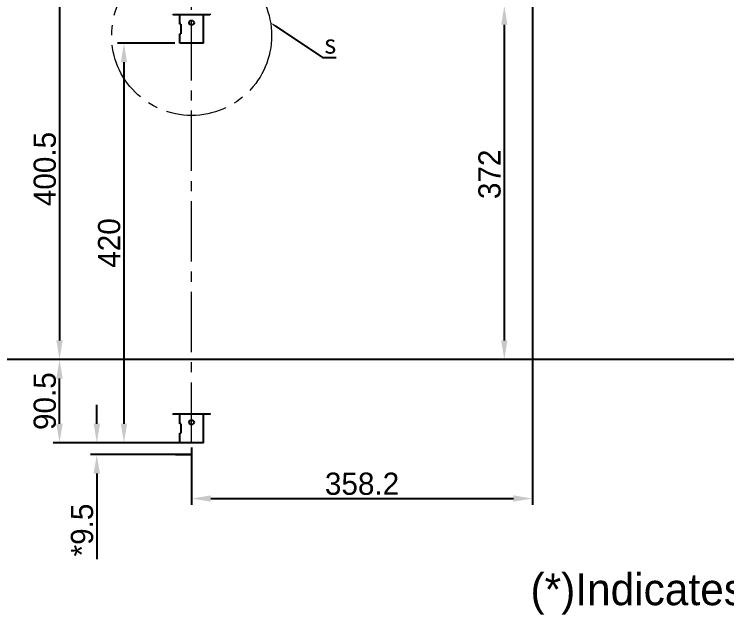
# Model space of a CAD drawing. Header units: millimetres. Extents: x 4086 to 8300, y 123 to 1549.
# Drawn here: x 6624.3 to 6849, y 791.6 to 981 of the extents above; entities that cross this region are included whole.
import ezdxf
from ezdxf import colors
from ezdxf.entities.mleader import LeaderData, LeaderLine
from ezdxf.math import Vec2, Vec3

# ---------------------------------------------------------------- set-up
doc = ezdxf.new("R2010")
doc.units = ezdxf.units.MM
doc.linetypes.add('CENTER2', pattern=[28.575, 19.05, -3.175, 3.175, -3.175])
doc.layers.add('中心线层', color=7, linetype='CENTER2', lineweight=0)
doc.layers.add('轮廓实线层', color=7, linetype='Continuous', lineweight=30)
doc.layers.add('尺寸标注', color=7, linetype='Continuous')
doc.styles.get("Standard").update_dxf_attribs({"font": 'simsun.ttc'})
doc.styles.add('思源黑', font='SourceHanSansCN-Normal.ttf')
doc.dimstyles.new('尺寸标注_3_10比例', dxfattribs={"dimtxt": 7, "dimasz": 6, "dimexe": 2, "dimexo": 1.5, "dimgap": 1, "dimtad": 1, "dimdec": 1, "dimlfac": 3.333333, "dimdsep": 46, "dimtxsty": '思源黑', "dimcen": 0.09, "dimadec": 0, "dimazin": 0, "dimtp": 0.01, "dimtm": 0.01, "dimtfac": 1, "dimtdec": 1, "dimtofl": 0, "dimtmove": 0, "dimatfit": 3, "dimfxl": 0, "dimtolj": 1, "dimarcsym": 0})

# ---------------------------------------------------------------- blocks, each defined once
blk = doc.blocks.new('*D2915')
at = {"layer": 'Defpoints', "color": 0}
for p in [(6584.2, 1202.83), (6671.6, 1202.83), (6943.35, 872.08)]:
    blk.add_point(p, dxfattribs=at)
at = {"layer": '轮廓实线层', "color": 0, "lineweight": -2}
for p, q in [((6670.1, 1202.83), (6582.2, 1202.83)), ((6584.2, 878.08), (6584.2, 1196.83)), ((6941.85, 872.08), (6582.2, 872.08))]:
    blk.add_line(p, q, dxfattribs=at)
at = {"layer": '轮廓实线层', "color": 0}
for points in [[(6585.2, 1196.83), (6583.2, 1196.83), (6584.2, 1202.83)], [(6583.2, 878.08), (6585.2, 878.08), (6584.2, 872.08)]]:
    blk.add_solid(points, dxfattribs=at)
at = {"layer": '轮廓实线层', "color": 0, "insert": (6579.57, 1037.46), "char_height": 7, "attachment_point": 5, "rotation": 90, "style": '思源黑'}
blk.add_mtext('\\A1;\\A1;1099.5', dxfattribs=at)
blk = doc.blocks.new('*D2916')
at = {"layer": 'Defpoints', "color": 0}
for p in [(6799.29, 983.69), (6778.83, 872.08), (6968.29, 872.08)]:
    blk.add_point(p, dxfattribs=at)
at = {"layer": '轮廓实线层', "color": 0, "lineweight": -2}
for p, q in [((6797.79, 983.69), (6776.83, 983.69)), ((6778.83, 977.69), (6778.83, 878.08)), ((6966.79, 872.08), (6776.83, 872.08))]:
    blk.add_line(p, q, dxfattribs=at)
at = {"layer": '轮廓实线层', "color": 0}
for points in [[(6779.83, 977.69), (6777.83, 977.69), (6778.83, 983.69)], [(6777.83, 878.08), (6779.83, 878.08), (6778.83, 872.08)]]:
    blk.add_solid(points, dxfattribs=at)
at = {"layer": '轮廓实线层', "color": 0, "insert": (6774.2, 930.49), "char_height": 7, "attachment_point": 5, "rotation": 90, "style": '思源黑'}
blk.add_mtext('\\A1;372', dxfattribs=at)
blk = doc.blocks.new('*D2918')
at = {"layer": 'Defpoints', "color": 0}
for p in [(6787.72, 997.03), (6680.25, 845.83), (6787.72, 828.23)]:
    blk.add_point(p, dxfattribs=at)
at = {"layer": '轮廓实线层', "color": 0, "lineweight": -2}
for p, q in [((6787.72, 995.53), (6787.72, 826.23)), ((6680.25, 844.33), (6680.25, 826.23)), ((6686.25, 828.23), (6781.72, 828.23))]:
    blk.add_line(p, q, dxfattribs=at)
at = {"layer": '轮廓实线层', "color": 0}
for points in [[(6686.25, 829.23), (6686.25, 827.23), (6680.25, 828.23)], [(6781.72, 827.23), (6781.72, 829.23), (6787.72, 828.23)]]:
    blk.add_solid(points, dxfattribs=at)
at = {"layer": '轮廓实线层', "color": 0, "insert": (6733.98, 832.86), "char_height": 7, "attachment_point": 5, "style": '思源黑'}
blk.add_mtext('\\A1;358.2', dxfattribs=at)
blk = doc.blocks.new('*D2920')
at = {"layer": 'Defpoints', "color": 0}
for p in [(6669.38, 992.23), (6638.6, 872.08), (6943.35, 872.08)]:
    blk.add_point(p, dxfattribs=at)
at = {"layer": '轮廓实线层', "color": 0, "lineweight": -2}
for p, q in [((6667.88, 992.23), (6636.6, 992.23)), ((6638.6, 986.23), (6638.6, 878.08)), ((6941.85, 872.08), (6636.6, 872.08))]:
    blk.add_line(p, q, dxfattribs=at)
at = {"layer": '轮廓实线层', "color": 0}
for points in [[(6639.6, 986.23), (6637.6, 986.23), (6638.6, 992.23)], [(6637.6, 878.08), (6639.6, 878.08), (6638.6, 872.08)]]:
    blk.add_solid(points, dxfattribs=at)
at = {"layer": '轮廓实线层', "color": 0, "insert": (6633.98, 932.16), "char_height": 7, "attachment_point": 5, "rotation": 90, "style": '思源黑'}
blk.add_mtext('\\A1;400.5', dxfattribs=at)
blk = doc.blocks.new('*D2940')
at = {"layer": 'Defpoints', "color": 0}
for p in [(6676.5, 971.83), (6658.91, 845.83), (6676.5, 845.83)]:
    blk.add_point(p, dxfattribs=at)
at = {"layer": '轮廓实线层', "color": 0, "lineweight": -2}
for p, q in [((6675, 971.83), (6656.91, 971.83)), ((6658.91, 965.83), (6658.91, 851.83)), ((6675, 845.83), (6656.91, 845.83))]:
    blk.add_line(p, q, dxfattribs=at)
at = {"layer": '轮廓实线层', "color": 0}
for points in [[(6659.91, 965.83), (6657.91, 965.83), (6658.91, 971.83)], [(6657.91, 851.83), (6659.91, 851.83), (6658.91, 845.83)]]:
    blk.add_solid(points, dxfattribs=at)
at = {"layer": '轮廓实线层', "color": 0, "insert": (6654.28, 908.83), "char_height": 7, "attachment_point": 5, "rotation": 90, "style": '思源黑'}
blk.add_mtext('\\A1;420', dxfattribs=at)
blk = doc.blocks.new('*D2941')
at = {"layer": 'Defpoints', "color": 0}
for p in [(6638.6, 872.08), (6638.6, 872.08), (6676.5, 845.83)]:
    blk.add_point(p, dxfattribs=at)
at = {"layer": '轮廓实线层', "color": 0, "lineweight": -2}
for p, q in [((6637.1, 872.08), (6636.6, 872.08)), ((6638.6, 851.83), (6638.6, 866.08)), ((6675, 845.83), (6636.6, 845.83))]:
    blk.add_line(p, q, dxfattribs=at)
at = {"layer": '轮廓实线层', "color": 0}
for points in [[(6639.6, 866.08), (6637.6, 866.08), (6638.6, 872.08)], [(6637.6, 851.83), (6639.6, 851.83), (6638.6, 845.83)]]:
    blk.add_solid(points, dxfattribs=at)
at = {"layer": '轮廓实线层', "color": 0, "insert": (6633.98, 858.96), "char_height": 7, "attachment_point": 5, "rotation": 90, "style": '思源黑'}
blk.add_mtext('\\A1;\\A1;90.5', dxfattribs=at)
blk = doc.blocks.new('*D2942')
at = {"layer": 'Defpoints', "color": 0}
for p in [(6680.25, 845.83), (6650.35, 842.08), (6680.25, 842.08)]:
    blk.add_point(p, dxfattribs=at)
at = {"layer": '轮廓实线层', "color": 0, "lineweight": -2}
for p, q in [((6650.35, 851.83), (6650.35, 857.83)), ((6678.75, 845.83), (6648.35, 845.83)), ((6678.75, 842.08), (6648.35, 842.08)), ((6650.35, 836.08), (6650.35, 809.14))]:
    blk.add_line(p, q, dxfattribs=at)
at = {"layer": '轮廓实线层', "color": 0}
for points in [[(6649.35, 851.83), (6651.35, 851.83), (6650.35, 845.83)], [(6651.35, 836.08), (6649.35, 836.08), (6650.35, 842.08)]]:
    blk.add_solid(points, dxfattribs=at)
at = {"layer": '轮廓实线层', "color": 0, "insert": (6645.72, 818.3), "char_height": 7, "attachment_point": 5, "rotation": 90, "style": '思源黑'}
blk.add_mtext('\\A1;*{\\A1;9.5}', dxfattribs=at)

msp = doc.modelspace()

# ---------------------------------------------------------------- linework, layer by layer
for p, q in [((6674.473, 980.83), (6674.323, 980.98)), ((6686.018, 980.83), (6674.473, 980.83)), ((6676.498, 977.83), (6676.498, 980.83)), ((6683.998, 971.83), (6683.998, 980.83)), ((6686.168, 980.98), (6686.018, 980.83)), ((6676.798, 977.83), (6676.498, 977.83)), ((6676.798, 977.83), (6676.798, 974.83)), ((6676.498, 971.83), (6676.498, 974.83)), ((6676.498, 974.83), (6676.798, 974.83)), ((6683.997, 971.83), (6676.498, 971.83)), ((6674.473, 854.83), (6674.323, 854.98)), ((6674.323, 854.98), (6686.168, 854.98)), ((6686.018, 854.83), (6674.473, 854.83)), ((6676.498, 851.83), (6676.498, 854.83)), ((6683.998, 845.83), (6683.998, 854.83)), ((6686.168, 854.98), (6686.018, 854.83)), ((6676.798, 851.83), (6676.498, 851.83)), ((6676.798, 851.83), (6676.798, 848.83)), ((6676.498, 845.83), (6676.498, 848.83)), ((6676.498, 848.83), (6676.798, 848.83)), ((6683.997, 845.83), (6676.498, 845.83))]:
    msp.add_line(p, q)
for centre in [(6680.248, 978.28), (6680.248, 852.28)]:
    msp.add_circle(centre, 0.75)
at = {"layer": '中心线层'}
msp.add_line((6680.248, 845.83), (6680.248, 1205.953), dxfattribs=at)
msp.add_circle((6680.248, 974.25), 25.21, dxfattribs=at)
at = {"layer": '轮廓实线层'}
msp.add_line((6680.248, 842.08), (6675.147, 842.08), dxfattribs=at)

# ---------------------------------------------------------------- texts
at = {"layer": '尺寸标注', "insert": (6787.09, 804.596), "char_height": 10, "attachment_point": 1, "style": '思源黑'}
msp.add_mtext_dynamic_manual_height_columns('(*){\\C7;Indicates the margin of mechanical block travel}', width=318.46709, gutter_width=25, heights=[0], dxfattribs=at)

# ---------------------------------------------------------------- dimensions: what is measured, and where the dimension line sits
at = {"layer": '轮廓实线层'}
for base, p1, p2, text, picture, middle in [((6584.199, 1202.83), (6943.348, 872.081), (6671.596, 1202.83), '\\A1;1099.5', '*D2915', (6579.573, 1037.456)), ((6638.605, 872.081), (6676.498, 845.83), (6638.605, 872.081), '\\A1;90.5', '*D2941', (6633.979, 858.956))]:
    dim = msp.add_linear_dim(base=base, p1=p1, p2=p2, angle=90, text=text, dimstyle='尺寸标注_3_10比例', override={"dimtxsty": '思源黑'}, dxfattribs=at)
    dim.commit()
    dim.dimension.update_dxf_attribs({"geometry": picture, "text_midpoint": middle})
dim = msp.add_linear_dim(base=(6787.718, 828.228), p1=(6680.248, 845.83), p2=(6787.718, 997.032), dimstyle='尺寸标注_3_10比例', dxfattribs=at)
dim.commit()
dim.dimension.update_dxf_attribs({"geometry": '*D2918', "text_midpoint": (6733.983, 828.228), "dimtype": 160})
for base, p1, p2, picture, middle in [((6638.605, 872.081), (6669.376, 992.23), (6943.348, 872.081), '*D2920', (6633.979, 932.156)), ((6658.906, 845.83), (6676.498, 971.83), (6676.498, 845.83), '*D2940', (6654.28, 908.83))]:
    dim = msp.add_linear_dim(base=base, p1=p1, p2=p2, angle=90, dimstyle='尺寸标注_3_10比例', dxfattribs=at)
    dim.commit()
    dim.dimension.update_dxf_attribs({"geometry": picture, "text_midpoint": middle})
dim = msp.add_linear_dim(base=(6778.833, 872.081), p1=(6799.29, 983.688), p2=(6968.289, 872.081), angle=90, dimstyle='尺寸标注_3_10比例', dxfattribs=at)
dim.commit()
dim.dimension.update_dxf_attribs({"geometry": '*D2916', "text_midpoint": (6778.833, 930.49), "dimtype": 160})
dim = msp.add_linear_dim(base=(6650.349, 842.08), p1=(6680.248, 845.83), p2=(6680.248, 842.08), angle=90, text='*{\\A1;9.5}', dimstyle='尺寸标注_3_10比例', override={"dimtxsty": '思源黑'}, dxfattribs=at)
dim.commit()
dim.dimension.update_dxf_attribs({"geometry": '*D2942', "text_midpoint": (6650.349, 818.298), "dimtype": 160})

# ---------------------------------------------------------------- leaders
ml = msp.add_multileader_mtext('Standard', dxfattribs=at)
ml.set_content('s')
ml.set_leader_properties()
ml.build(insert=Vec2(0, 0))
ml.multileader.update_dxf_attribs({"text_left_attachment_type": 5, "text_right_attachment_type": 6, "dogleg_length": 0.309, "arrow_head_size": 1.714})
ctx = ml.context
ctx.base_point, ctx.char_height, ctx.arrow_head_size, ctx.landing_gap_size, ctx.plane_origin = Vec3(6721.856, 967.371), 6, 1.714, 0.0771, Vec3(6705.133, 978.28)
ctx.left_attachment, ctx.right_attachment = 5, 6
notes = []
notes.append((ctx, [(0, (1, 1, 0), (6721.547, 967.371), (1, 0), 0.309, [(0, [(6705.133, 978.28)], 0, [])])]))
ctx.mtext.insert, ctx.mtext.flow_direction = Vec3(6721.933, 974.571), 5
for ctx, leaders in notes:
    for number, flags, end, landing, length, lines in leaders:
        leader = LeaderData()
        leader.index, (leader.has_last_leader_line, leader.has_dogleg_vector, leader.attachment_direction) = number, flags
        leader.last_leader_point, leader.dogleg_vector, leader.dogleg_length = Vec3(end), Vec3(landing), length
        for number, points, colour, breaks in lines:
            line = LeaderLine()
            line.index, line.vertices, line.color, line.breaks = number, Vec3.list(points), colors.encode_raw_color(colour), breaks
            leader.lines.append(line)
        ctx.leaders.append(leader)

doc.saveas('drawing.dxf')
